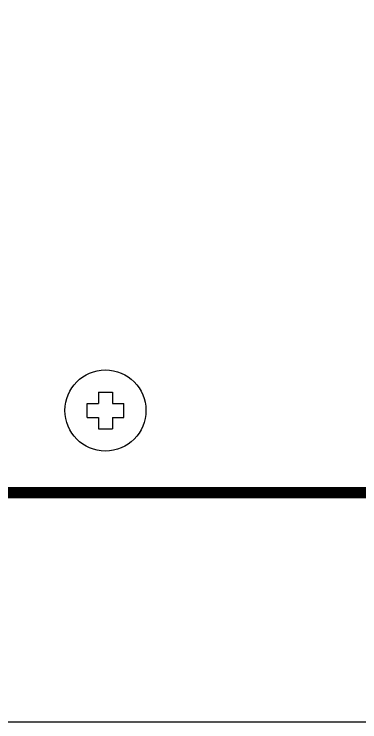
# Model space of a CAD drawing. Extents: x 1.9 to 21.6, y 4.1 to 12.9.
# Drawn here: x 11.427 to 12.649, y 4.517 to 7.017 of the extents above; entities that cross this region are included whole.
import ezdxf

# ---------------------------------------------------------------- set-up
doc = ezdxf.new("R2010")
doc.units = 0
doc.header["$MEASUREMENT"] = 0
doc.layers.get('0').update_dxf_attribs({"linetype": 'CONTINUOUS'})

msp = doc.modelspace()

# ---------------------------------------------------------------- linework, layer by layer
at = {"linetype": 'CONTINUOUS'}
for p, q in [((11.725, 5.6821), (11.775, 5.6821)), ((11.725, 5.6821), (11.725, 5.642)), ((11.775, 5.6821), (11.775, 5.642)), ((11.6849, 5.592), (11.6849, 5.642)), ((11.6849, 5.642), (11.725, 5.642)), ((11.775, 5.642), (11.8151, 5.642)), ((11.8151, 5.592), (11.8151, 5.642)), ((11.6849, 5.592), (11.725, 5.592)), ((11.725, 5.592), (11.725, 5.5519)), ((11.775, 5.592), (11.8151, 5.592)), ((11.775, 5.592), (11.775, 5.5519)), ((11.725, 5.5519), (11.775, 5.5519))]:
    msp.add_line(p, q, dxfattribs=at)
msp.add_line((2, 4.517), (21.5, 4.517))
at = {"linetype": 'CONTINUOUS', "const_width": 0.04}
msp.add_lwpolyline([(20.49, 5.407), (20.49, 12.027, 0.414214), (20.41, 12.107), (3.09, 12.107, 0.414214), (3.01, 12.027), (3.01, 5.407, 0.414214), (3.09, 5.327), (20.41, 5.327, 0.414214)], format="xyb", close=True, dxfattribs=at)
msp.add_circle((11.75, 5.617), 0.1432)

doc.saveas('drawing.dxf')
